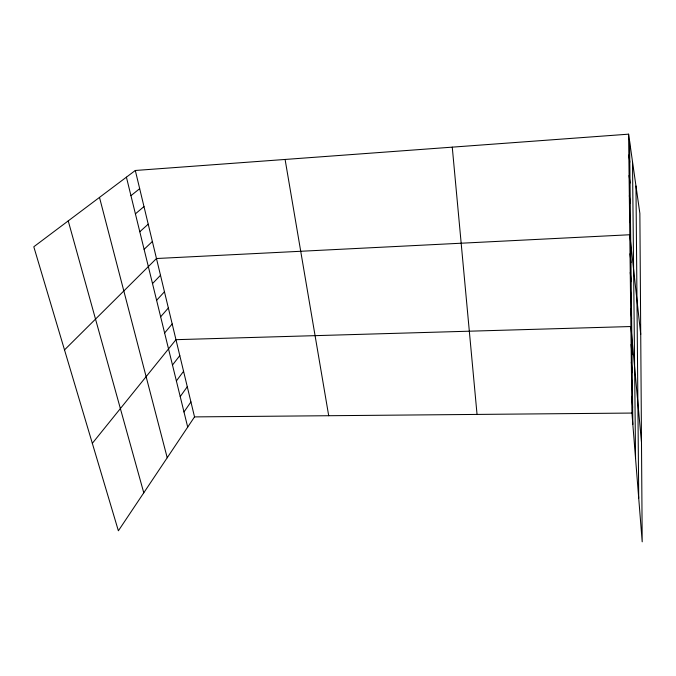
<?xml version="1.0" encoding="UTF-8"?>
<svg xmlns="http://www.w3.org/2000/svg" width="676" height="676" viewBox="0 0 676 676"><rect width="100%" height="100%" fill="white"/><g stroke="black" fill="none" stroke-linecap="round" stroke-linejoin="round"><path stroke-width="1.01" d="M135.31 170.479L194.527 416.898L118.376 530.787L33.8 246.774L135.31 170.479L628.596 134.169L639.868 213.405L642.2 541.831L631.933 413.061L628.596 134.169M183.99 411.963L190.936 401.933M180.213 396.575L187.277 386.74M176.385 380.943L183.568 371.301M172.49 365.048L179.799 355.61M92.333 443.321L175.971 339.673L630.894 326.533L641.49 442.231M164.614 332.964L172.194 323.956M160.651 316.774L168.358 307.986M156.612 300.321L164.454 291.762M152.514 283.599L160.491 275.276M64.516 349.906L156.469 258.519L629.795 234.749L640.73 334.35M144.106 249.309L152.37 241.493M139.797 231.733L148.213 224.179M135.411 213.853L143.98 206.577M130.95 195.668L139.679 188.68M194.527 416.898L631.933 413.061M68.234 220.891L143.777 492.796M99.49 197.4L167.217 457.745M126.412 177.163L187.7 427.105M285.095 159.451L328.705 415.723M628.841 155.049L629.804 162.198M629.086 175.532L630.04 183.069M629.331 195.643L630.277 203.544M629.567 215.374L630.514 223.629M630.024 253.77L630.962 262.677M630.252 272.453L631.181 281.672M630.471 290.798L631.401 300.313M630.683 308.822L631.612 318.624M452.261 147.148L477.045 414.422M631.114 344.456L632.026 354.799M631.325 362.066L632.237 372.662M631.528 379.363L632.44 390.204M631.73 396.356L632.635 407.442M632.491 161.589L635.567 458.59M629.55 140.921L632.837 424.376M635.964 185.993L638.727 498.237"/></g></svg>
